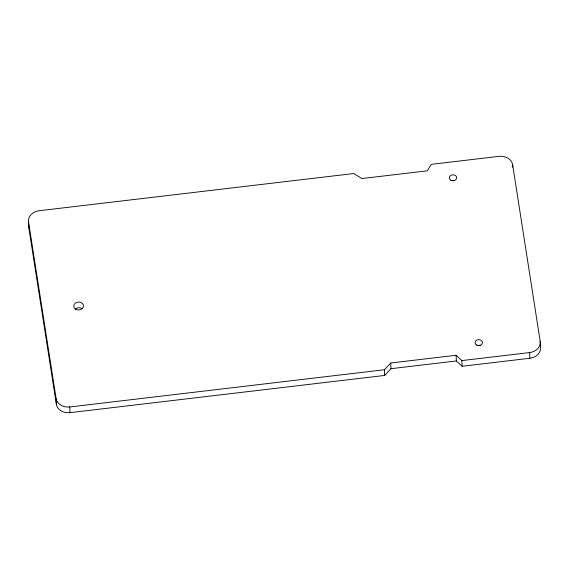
<?xml version="1.0" encoding="UTF-8"?>
<svg xmlns="http://www.w3.org/2000/svg" width="569" height="569" viewBox="0 0 569 569"><rect width="100%" height="100%" fill="white"/><g stroke="black" fill="none" stroke-linecap="round" stroke-linejoin="round"><path stroke-width="0.85" d="M28.55 221.981L56.111 398.584A12.205 9.908 -2.6 0 0 69.745 406.963L384.402 369.743L390.739 363.001L456.096 355.269L461.85 360.582L462.113 366.28L529.881 358.264A12.205 9.908 -2.6 0 0 540.45 347.019L540.194 341.329L512.633 164.726A12.205 9.908 -2.6 0 0 498.999 156.347L431.224 164.363L427.305 170.821L361.948 178.552L353.769 173.524L39.119 210.736A12.205 9.908 -2.6 0 0 28.55 221.981L28.806 227.671L56.367 404.274A12.205 9.908 -2.6 0 0 70.001 412.653L384.658 375.44L391.003 368.691L456.352 360.959L462.113 366.28M461.85 360.582L529.625 352.567A12.205 9.908 -2.6 0 0 540.194 341.329M529.625 352.567L529.881 358.264M512.633 164.726L512.74 167.165M456.096 355.269L456.352 360.959M390.739 363.001L391.003 368.691M384.402 369.743L384.658 375.44M69.745 406.963L70.001 412.653M56.111 398.584L56.367 404.274M28.806 227.671A12.205 9.908 -2.6 0 1 28.706 226.377M451.999 180.7A3.663 2.973 -2.6 0 1 453.884 180.515M477.64 345.554A3.663 2.973 -2.6 0 1 480.442 345.525M75.2 309.145A4.879 3.962 -2.6 0 1 82.078 308.626M450.726 180.11A3.663 2.973 -2.6 0 0 456.651 178.189A3.663 2.973 -2.6 0 0 451.736 175.01A3.663 2.973 -2.6 0 0 450.726 180.11M476.523 344.985A3.663 2.973 -2.6 0 0 482.391 342.943A3.663 2.973 -2.6 0 0 477.384 339.864A3.663 2.973 -2.6 0 0 476.523 344.985M75.449 309.038A4.879 3.962 -2.6 0 0 83.43 306.655A4.879 3.962 -2.6 0 0 77.028 302.267A4.879 3.962 -2.6 0 0 75.449 309.038"/></g></svg>
